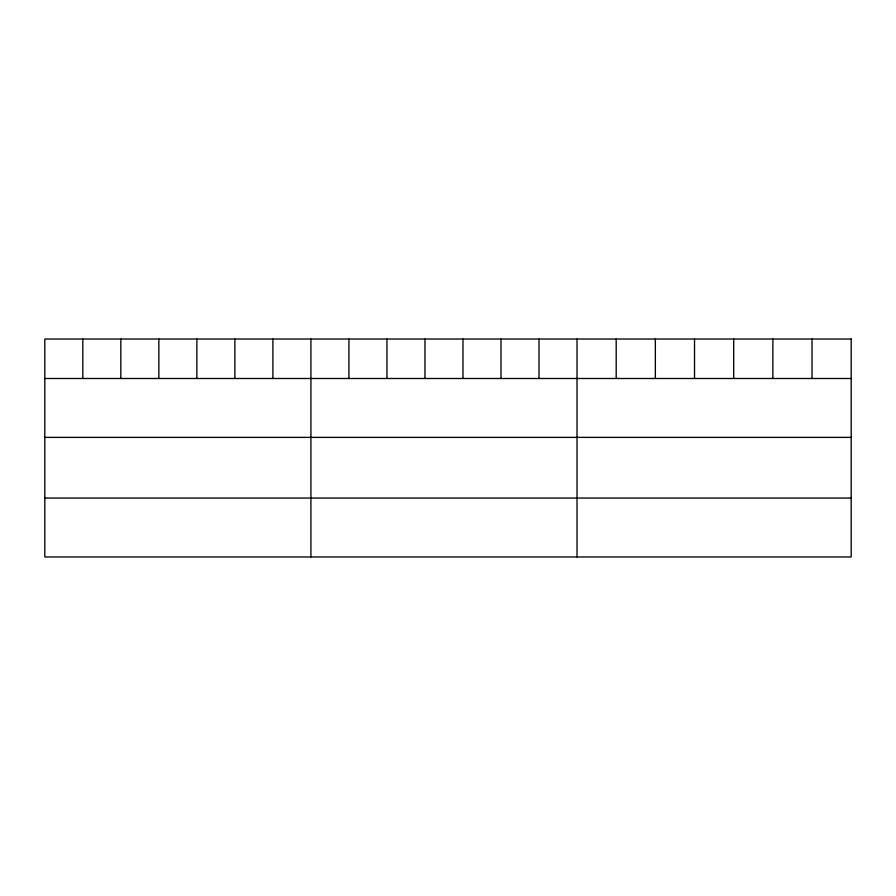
<?xml version="1.0" encoding="UTF-8"?>
<svg xmlns="http://www.w3.org/2000/svg" width="896" height="896" viewBox="0 0 896 896"><rect width="100%" height="100%" fill="white"/><g stroke="black" fill="none" stroke-linecap="round" stroke-linejoin="round"><path stroke-width="1.34" d="M44.8 378.493L851.2 378.493M44.8 437.382L851.2 437.382M44.8 498.064L851.2 498.064M812.034 339.035L812.034 378.493M772.867 339.035L772.867 378.493M733.701 339.035L733.701 378.493M694.523 339.035L694.523 378.493M655.357 339.035L655.357 378.493M616.19 339.035L616.19 378.493M577.024 339.035L577.024 556.965M539.011 339.035L539.011 378.493M500.987 339.035L500.987 378.493M462.974 339.035L462.974 378.493M424.962 339.035L424.962 378.493M386.949 339.035L386.949 378.493M348.925 339.035L348.925 378.493M310.912 339.035L310.912 556.965M272.899 339.035L272.899 378.493M234.875 339.035L234.875 378.493M196.862 339.035L196.862 378.493M158.85 339.035L158.85 378.493M120.837 339.035L120.837 378.493M82.813 339.035L82.813 378.493M851.2 339.035L44.8 339.035L44.8 556.965L851.2 556.965L851.2 339.035"/></g></svg>
